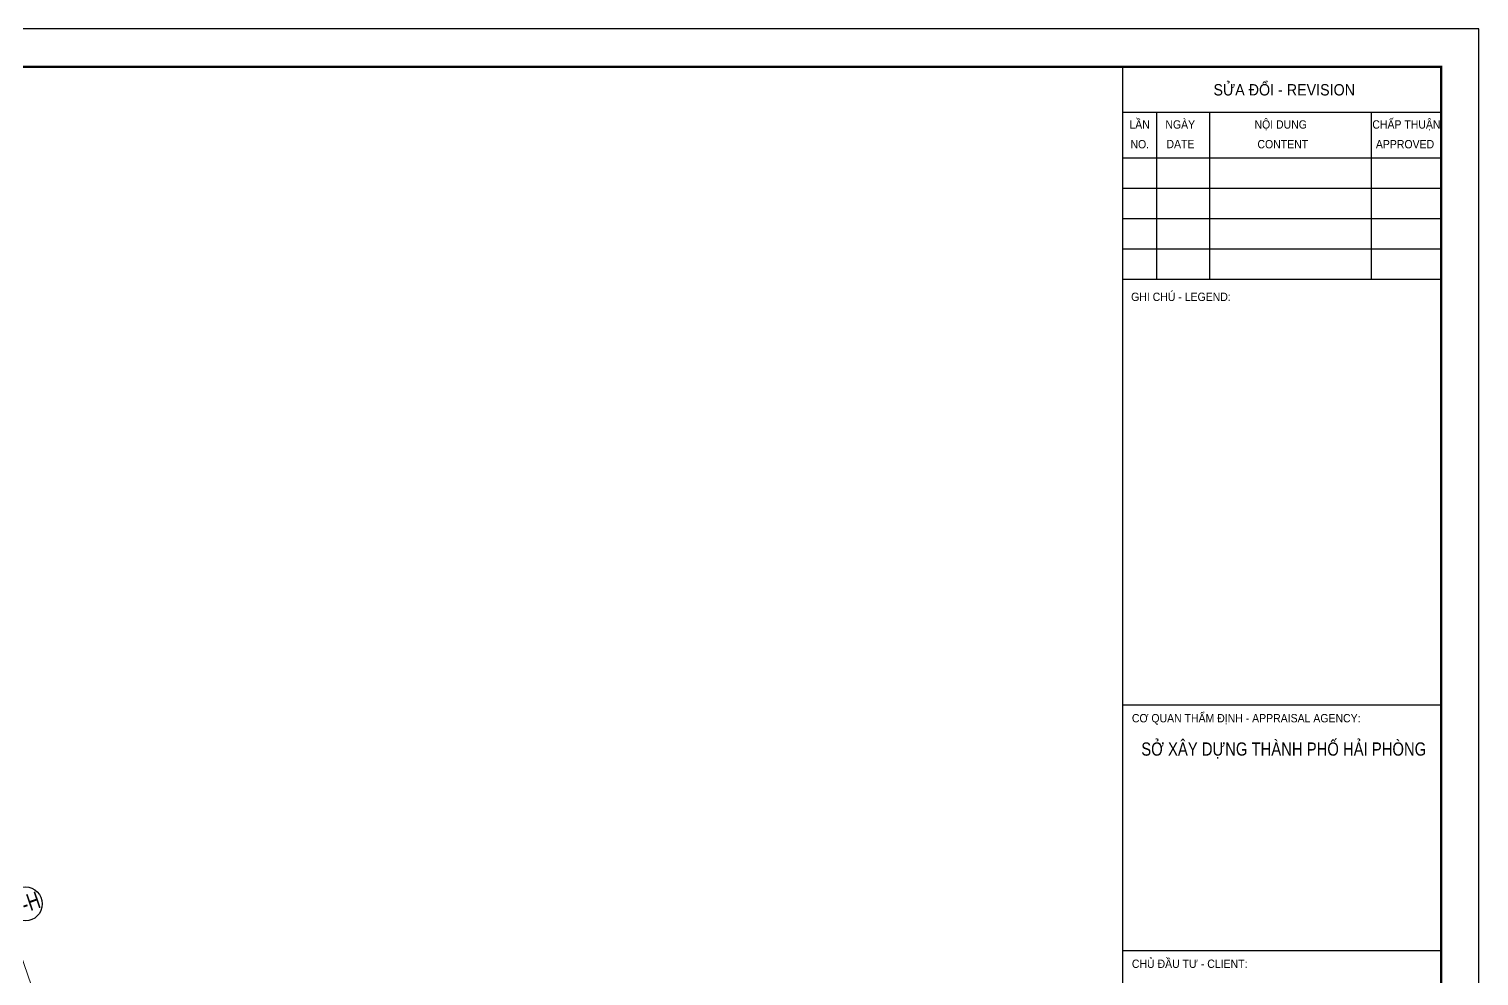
# Model space of a CAD drawing. Header units: millimetres. Extents: x -146681 to 1327256, y -72704 to 46237.
# Drawn here: x 305032 to 381614, y -3796 to 46237 of the extents above; entities that cross this region are included whole.
import ezdxf
from ezdxf.enums import TextEntityAlignment as Align

# ---------------------------------------------------------------- set-up
doc = ezdxf.new("R2010")
doc.units = ezdxf.units.MM
doc.header["$MEASUREMENT"] = 0
doc.layers.add('ccu11-Dim', color=8, linetype='Continuous')
doc.layers.add('ST_MBDV Cot vach 220805$0$AUDIT_I_220805193045-1', color=50, linetype='Continuous')
for name, color, linetype, lineweight in [('KT-Chu viet', 255, 'Continuous', 20), ('KT-Kich thuoc', 159, 'Continuous', 18), ('KT-Net thay', 7, 'Continuous', 15)]:
    doc.layers.add(name, color=color, linetype=linetype, lineweight=lineweight)
doc.styles.add('51KHUNG TEN$0$khung ten A1$1$Standard', font='', dxfattribs={"width": 0.9})
doc.styles.add('Arial Narrow', font='ARIALN.TTF')
doc.styles.add('ST_MBDV Cot vach 220805$0$HBA-Text', font='GOTHIC.TTF')
doc.styles.get('51KHUNG TEN$0$khung ten A1$1$Standard').set_extended_font_data('.VnArialH')
doc.dimstyles.new('CCU_1-300', dxfattribs={"dimscale": 300, "dimtxt": 2.5, "dimasz": 1, "dimexe": 1, "dimexo": 2, "dimgap": 0.5, "dimtad": 1, "dimdec": 0, "dimdsep": 46, "dimtxsty": 'Arial Narrow', "dimblk": 'ARCHTICK', "dimcen": -1, "dimdle": 1, "dimclrd": 256, "dimclre": 256, "dimclrt": 3, "dimadec": 0, "dimazin": 2, "dimtfac": 0.1, "dimtdec": 0, "dimtix": 1, "dimtmove": 2, "dimatfit": 1, "dimfxl": 1, "dimtvp": 0.833333, "dimtolj": 1, "dimtzin": 12, "dimarcsym": 0})

# ---------------------------------------------------------------- blocks, each defined once
blk = doc.blocks.new('ST_MBDV Cot vach 220805$0$GRID-SYM-flat-103')
at = {"layer": 'ST_MBDV Cot vach 220805$0$AUDIT_I_220805193045-1'}
blk.add_circle((0, 0, 0), 900, dxfattribs=at)
at = {"layer": 'ST_MBDV Cot vach 220805$0$AUDIT_I_220805193045-1', "style": 'ST_MBDV Cot vach 220805$0$HBA-Text'}
blk.add_attdef('GRID', text='', height=900, rotation=19.04714, dxfattribs=at).set_placement((0, 0, 0), align=Align.MIDDLE_CENTER)
blk = doc.blocks.new('_ArchTick')
at = {"color": 0, "const_width": 0.15}
blk.add_lwpolyline([(-0.5, -0.5), (0.5, 0.5)], dxfattribs=at)
blk = doc.blocks.new('*D453')
at = {"layer": 'Defpoints', "color": 0, "transparency": 16777216}
for p in [(-48876, 62062, 0), (-36033, 33807), (-38792, 32854, 0)]:
    blk.add_point(p, dxfattribs=at)
at = {"layer": 'KT-Kich thuoc', "lineweight": -2, "transparency": 16777216}
for p, q in [((-48308, 62258), (-45834, 63113)), ((-46215, 63298), (-35935, 33523)), ((-38225, 33050), (-35749, 33904))]:
    blk.add_line(p, q, dxfattribs=at)
at = {"layer": 'KT-Kich thuoc', "lineweight": -2, "transparency": 16777216, "xscale": 300, "yscale": 300, "zscale": 300}
for p, rotation in [((-46117, 63015), 109.0471074798708), ((-36033, 33807), 289.0471074798708)]:
    blk.add_blockref('_ArchTick', p, dxfattribs=dict(at, rotation=rotation))
at = {"layer": 'KT-Kich thuoc', "color": 3, "transparency": 16777216, "insert": (-40571, 48585), "char_height": 750, "attachment_point": 5, "rotation": 289.04711, "style": 'Arial Narrow'}
blk.add_mtext('\\A1;30900', dxfattribs=at)
blk = doc.blocks.new('Khung ten_A1', base_point=(-3406704, 253379))
for p, q in [((74690, 58471), (74690, 1072)), ((74690, 58471), (74690, 1072)), ((74690, 57269), (83100, 57269)), ((74690, 57269), (83100, 57269)), ((75591, 52864), (75591, 57269)), ((75591, 52864), (75591, 57269)), ((76993, 52864), (76993, 57269)), ((76993, 52864), (76993, 57269)), ((81264, 52864), (81264, 57269)), ((74690, 56068), (83100, 56068)), ((74690, 56068), (83100, 56068)), ((74690, 55267), (83100, 55267)), ((74690, 55267), (83100, 55267)), ((74690, 54466), (83100, 54466)), ((74690, 54466), (83100, 54466)), ((74690, 53665), (83100, 53665)), ((74690, 53665), (83100, 53665)), ((74690, 52864), (83100, 52864)), ((74690, 52864), (83100, 52864)), ((74690, 41617), (83100, 41617)), ((74690, 35130), (83100, 35130))]:
    blk.add_line(p, q)
at = {"layer": 'Defpoints', "color": 1}
blk.add_lwpolyline([(84100, 0), (84100, 59471), (0, 59471), (0, 0)], close=True, dxfattribs=at)
at = {"layer": 'KT-Net thay', "const_width": 60}
blk.add_lwpolyline([(2700, 1071), (83100, 1071), (83100, 58471), (2700, 58471)], close=True, dxfattribs=at)
at = {"color": 2, "style": '51KHUNG TEN$0$khung ten A1$1$Standard', "width": 0.9}
for s, p in [('c¬ quan thÈm ®Þnh - appraisal agency:', (74934, 41154)), ('chñ ®Çu t\xad - client:', (74934, 34667))]:
    blk.add_text(s, height=220.26, dxfattribs=at).set_placement(p)
at = {"layer": 'KT-Chu viet', "color": 2, "style": '51KHUNG TEN$0$khung ten A1$1$Standard', "width": 0.9}
for s, height, p in [('söa ®æi - revision', 300, (77088, 57714)), ('LÇn', 220.3, (74868, 56838)), ('ngµy', 220.3, (75818, 56838)), ('Néi dung', 220.3, (78171, 56838)), ('chÊp thuËn', 220.3, (81283, 56838)), ('Ghi chó - legend:', 220.26, (74914, 52285))]:
    blk.add_text(s, height=height, dxfattribs=at).set_placement(p)
at = {"layer": 'KT-Chu viet', "color": 4, "style": '51KHUNG TEN$0$khung ten A1$1$Standard', "width": 0.9}
for s, p in [('no.', (74896, 56317)), ('date', (75847, 56321)), (' content', (78173, 56317)), ('approved', (81377, 56317))]:
    blk.add_text(s, height=220.3, dxfattribs=at).set_placement(p)
at = {"layer": 'KT-Chu viet', "style": '51KHUNG TEN$0$khung ten A1$1$Standard', "width": 0.8}
blk.add_text('së x©y dùng thµnh phè h¶i phßng', height=350.42, dxfattribs=at).set_placement((78944, 40274), align=Align.CENTER)
blk = doc.blocks.new('Asix South Tower')
at = {"layer": 'KT-Kich thuoc'}
ref = blk.add_blockref('ST_MBDV Cot vach 220805$0$GRID-SYM-flat-103', (-36886, 39648, 0), dxfattribs=at)
ref.add_attrib('GRID', 'S-H', dxfattribs={"layer": 'ST_MBDV Cot vach 220805$0$AUDIT_I_220805193045-1', "height": 900, "rotation": 19, "style": 'ST_MBDV Cot vach 220805$0$HBA-Text', "width": 0.75}).set_placement((-36886, 39648, 0), align=Align.MIDDLE_CENTER)
dim = blk.add_linear_dim(base=(-36033, 33806.5), p1=(-48875.5, 62062.4, 0), p2=(-38792.1, 32854, 0), angle=109.047107, dimstyle='CCU_1-300', dxfattribs=at)
dim.commit()
dim.dimension.update_dxf_attribs({"geometry": '*D453', "text_midpoint": (-40571.3, 48584.6)})

msp = doc.modelspace()

# ---------------------------------------------------------------- block references
at = {"layer": 'ccu11-Dim', "xscale": 2.000000000621877, "yscale": 2.000000000621877, "zscale": 2.000000000621877}
msp.add_blockref('Khung ten_A1', (-6599994.5, 434054.5), dxfattribs=at)
at = {"layer": 'KT-Kich thuoc'}
msp.add_blockref('Asix South Tower', (341721.4, -39634.4), dxfattribs=at)

doc.saveas('drawing.dxf')
